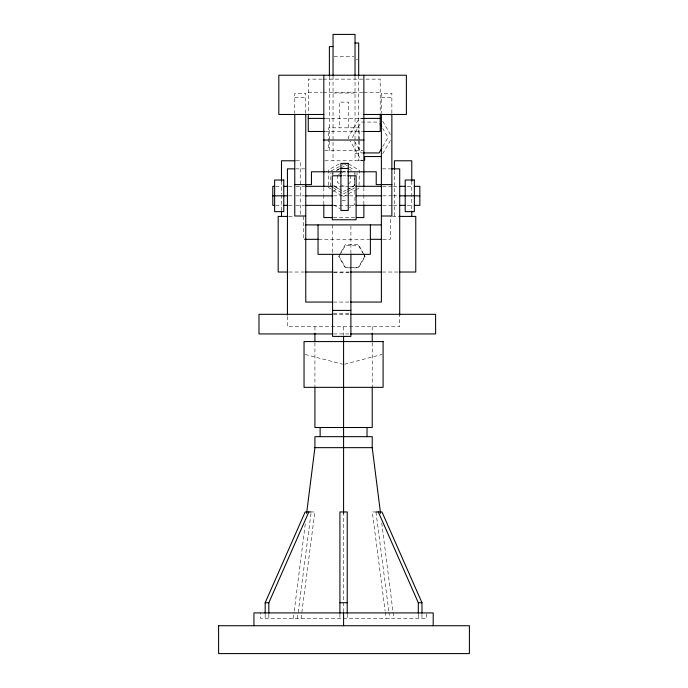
<?xml version="1.0" encoding="UTF-8"?>
<svg xmlns="http://www.w3.org/2000/svg" width="688" height="688" viewBox="0 0 688 688"><rect width="100%" height="100%" fill="white"/><g stroke="black" fill="none" stroke-linecap="round" stroke-linejoin="round"><path stroke-width="0.52" stroke-dasharray="3.44 2.58" d="M343.579 611.959L343.579 515.312M328.288 185.253L328.744 169.609L339.76 163.667M330.61 186.052L330.988 173.178M333.035 174.399L333.104 172.292M337.576 175.053L337.361 182.415L343.622 186.276L346.399 184.78M350.321 175.423L350.106 182.784L347.328 184.281M347.165 189.544L354.578 185.545L354.939 172.929M356.969 175.01L357.038 172.86M293.312 618.409L294.111 612.045M294.249 610.978L305.395 522.957M297.414 618.409L311.174 511.958M301.077 618.409L314.837 511.958L310.83 511.958M352.333 137.497L361.243 122.06L379.071 122.06M382.743 146.578L387.989 137.497L382.743 128.415M382.717 153.811L390.569 140.214M363.47 253.339L364.984 256.641L358.439 267.847L345.359 267.847L338.814 256.641L340.319 253.339M340.827 252.47L345.359 244.627L358.439 244.627L362.972 252.47M364.984 255.953L358.439 267.288L345.359 267.288L338.814 255.953M339.82 254.921L345.359 245.444L358.439 245.444L362.972 253.201M354.578 185.545L354.939 172.507M336.432 170.375L340.139 168.233M341.059 167.7L344.241 166.324M332.734 191.539L338.109 188.435L333.628 185.846M354.939 185.33L349.564 188.435L354.939 191.539L354.939 204.362L349.392 207.57M331.048 171.028L343.329 164.406M336.802 170.297L339.588 168.792M338.496 174.554L341.274 173.058M342.203 172.559L344.052 171.561L346.735 173.213M343.467 191.531L346.245 190.034M343.398 193.939L346.236 192.416M347.182 191.9L354.741 187.824M343.321 196.648L355.584 190.034M356.178 189.716L358.938 188.228L359.454 170.504L348.799 163.925M344.611 364.193L382.064 354.449M334.093 56.614L353.976 56.614M355.945 59.796L357.777 59.796M322.156 79.146L308.258 79.146L308.258 113.167M323.231 79.146L362.791 79.146M365.904 79.146L380.215 79.146L380.215 113.167M308.258 92.235L322.156 92.235M323.231 92.235L362.791 92.235M363.866 92.235L380.215 92.235M333.035 93.018L355.017 93.018M294.774 97.748L305.764 97.748M381.384 97.748L391.859 97.748M325.364 118.405L362.791 118.405M363.359 118.465L359.17 118.465L348.18 137.497L349.753 140.214M325.364 131.485L362.791 131.485M324.865 150.457L362.808 150.457M363.341 152.934L361.243 152.934L353.383 139.311M355.025 153.484L358.689 153.484M362.834 160.201L359.17 160.201L359.17 156.537L350.269 141.126M296.064 160.786L300.235 160.786L300.235 215.353M324.839 160.786L363.866 160.786M295.591 168.852L304.75 168.852M382.399 168.852L390.543 168.852M342.246 171.776L347.001 171.776M342.65 175.801L346.795 175.801M275.647 186.319L281.753 186.319M288.521 186.319L294.937 186.319M296.012 186.319L304.578 186.319M333.474 186.319L348.463 186.319M349.53 186.319L354.888 186.319M382.717 186.319L392.349 186.319M393.424 186.319L397.707 186.319M407.236 186.319L412.318 186.319M288.521 195.839L294.937 195.839M296.012 195.839L304.578 195.839M333.474 195.839L348.463 195.839M349.53 195.839L354.888 195.839M382.717 195.839L392.349 195.839M393.424 195.839L397.707 195.839M341.953 200.26L346.141 200.26M275.647 205.351L281.753 205.351M288.521 205.351L294.937 205.351M296.012 205.351L304.578 205.351M333.474 205.351L348.463 205.351M349.53 205.351L354.888 205.351M382.717 205.351L392.349 205.351M393.424 205.351L397.707 205.351M407.236 205.351L412.318 205.351M288.745 216.419L292.968 216.419M392.53 216.419L398.49 216.419M333.302 217.571L355.429 217.571M318.553 239.321L368.957 239.321M382.906 239.321L390.414 239.321L390.414 216.419M288.926 272.027L303.976 272.027M334.076 272.027L349.126 272.027M382.442 272.027L398.567 272.027M333.603 272.525L348.868 272.525M333.456 302.066L350.502 302.066M333.422 313.436L350.527 313.436M333.534 314.313L350.467 314.313M333.534 333.938L350.467 333.938M376.319 511.958L372.311 511.958L385.108 610.953M305.085 354.449L342.538 364.193M349.392 169.3L351.37 170.443M333.663 204.895L340.139 208.636M344.275 163.899L354.329 170.099M333.628 185.459L341.678 190.43M333.353 187.738L341.575 192.812M328.228 187.334L332.665 190.077M333.551 190.619L341.609 195.598M363.47 254.061L364.984 256.641M382.717 121.183L391.618 136.594M375.975 511.958L388.772 610.953M388.909 612.019L389.735 618.409M385.246 612.019L386.071 618.409M381.754 522.957L393.837 618.409M426.491 613.825L426.491 618.409L260.657 618.409L260.657 612.913M421.976 614.229L421.976 618.409M418.313 614.229L418.313 618.409M411.777 181.116L411.777 211.07M399.702 313.436L399.702 326.757L287.446 326.757L287.446 315.482M394.405 170.418L394.405 216.419M391.859 113.176L391.859 93.284L381.384 93.284L381.384 113.176M372.225 326.757L372.225 332.072M372.225 342.701L372.225 387.344M363.866 187.575L363.866 194.145M363.866 195.074L363.866 203.725M359.609 140.163L359.609 127.822L328.468 127.822L328.468 150.457M359.609 141.195L359.609 150.457M358.689 75.671L358.689 140.163M358.689 140.73L358.689 160.786M355.025 76.11L355.025 160.786M350.897 225.931L350.897 254.336M348.687 127.77L348.687 102.125L339.528 102.125L339.528 127.77M347.234 614.143L347.234 618.409M343.579 326.757L343.579 335.262M339.915 614.143L339.915 618.409M333.044 76.05L333.044 160.786M332.734 172.507L332.734 174.649M332.588 224.899L332.588 254.336M329.38 76.05L329.38 140.163M329.38 141.074L329.38 150.457M323.816 187.575L323.816 194.145M323.816 195.074L323.816 203.725M314.923 326.757L314.923 332.072M314.923 342.701L314.923 387.344M305.764 113.176L305.764 93.284L294.774 93.284L294.774 113.176M303.528 216.419L303.528 239.321M281.478 181.116L281.478 193.956M281.478 195.022L281.478 211.07M268.836 614.229L268.836 618.409M265.172 614.229L265.172 618.409"/><path stroke-width="1.03" d="M253.949 625.736L253.949 612.913L433.199 612.913L433.199 625.736M265.172 613.189L265.172 602.74L305.162 511.958L310.83 511.958M268.836 613.189L268.836 602.74L308.826 511.958M306.599 513.411L314.923 447.656L314.923 436.665L372.225 436.665L372.225 447.656L380.55 513.411M320.126 436.665L320.126 427.506M339.915 613.189L339.915 511.958L347.234 511.958L347.234 613.189M343.579 625.736L343.579 612.913M343.579 514.237L343.579 336.329M367.022 436.665L367.022 427.506M418.313 613.189L418.313 602.74L378.323 511.958M421.976 613.189L421.976 602.74L381.986 511.958L376.319 511.958M381.694 148.393L379.071 152.934L363.341 152.934M355.025 43.009L358.689 43.009L358.689 75.671M333.044 46.578L329.38 46.578L329.38 75.843M323.816 114.475L278.821 114.475L278.821 75.224L406.384 75.224L406.384 114.475L363.866 114.475M308.258 118.405L324.297 118.405M363.866 118.405L380.215 118.405M324.297 131.485L308.258 131.485L308.258 114.217M363.866 131.485L380.215 131.485L380.215 114.217M323.816 140.025L363.866 140.025M381.152 156.537L364.666 156.537L364.666 160.201M295.023 160.786L281.478 160.786L281.478 181.116M340.904 168.474L348.231 168.474M294.567 168.852L287.446 168.852L287.446 315.009M391.558 168.852L399.702 168.852L399.702 315.009M341.73 171.776L311.449 171.776L311.449 184.599L294.774 184.599M347.552 171.776L376.224 171.776L376.224 184.599L391.859 184.599M341.618 175.801L332.295 175.801L332.295 219.764L356.109 219.764L356.109 175.801L347.827 175.801M274.624 186.319L272.792 186.319L272.792 205.351L274.624 205.351M283.783 186.319L287.446 186.319M305.644 186.319L332.407 186.319M355.954 186.319L381.651 186.319M399.848 186.319L405.198 186.319M414.357 186.319L419.852 186.319L419.852 205.351L414.357 205.351M272.792 195.839L287.446 195.839M305.644 195.839L332.407 195.839M355.954 195.839L381.651 195.839M399.848 195.839L419.852 195.839M283.783 205.351L287.446 205.351M305.644 205.351L332.407 205.351M355.954 205.351L381.651 205.351M399.848 205.351L405.198 205.351M305.764 216.006L294.774 216.006L294.774 114.208M381.384 216.006L391.859 216.006L391.859 114.208M287.73 216.419L278.176 216.419L278.176 272.027L287.851 272.027M398.868 216.419L415.767 216.419L415.767 272.027L399.642 272.027M332.244 217.571L323.816 217.571L323.816 204.792M356.487 217.571L363.866 217.571L363.866 204.792M305.764 224.899L381.384 224.899M304.603 239.321L318.553 239.321M370.032 239.321L381.831 239.321M305.051 272.027L333.001 272.027M350.201 272.027L381.367 272.027M332.39 302.066L305.764 302.066L305.764 114.208M350.502 302.066L381.384 302.066L381.384 114.208M332.588 310.4L350.897 310.4M332.476 314.313L258.98 314.313L258.98 333.938L332.476 333.938M350.467 314.313L435.607 314.313L435.607 333.938L350.467 333.938M314.923 447.656L372.225 447.656M265.172 602.74L268.836 602.74M339.915 602.74L347.234 602.74M418.313 602.74L421.976 602.74M380.12 123.874L381.694 126.601M411.777 181.116L411.777 160.786L394.405 160.786L394.405 169.351M411.777 211.07L411.777 216.419M372.225 333.138L372.225 341.644M372.225 387.344L372.225 427.506L314.923 427.506L314.923 387.344M370.368 224.899L370.368 254.336L318.037 254.336L318.037 224.899M363.866 75.224L363.866 186.689M355.025 75.422L355.025 34.4L333.044 34.4L333.044 75.843M350.897 254.207L350.897 336.406L332.588 336.406L332.588 254.207M323.816 75.224L323.816 186.689M314.923 333.138L314.923 341.644M281.478 211.07L281.478 216.419M218.595 625.736L218.595 653.6L469.405 653.6L469.405 625.736L218.595 625.736M348.231 163.4L340.904 163.4L340.904 210.442L348.231 210.442L348.231 163.4M283.783 180.024L274.624 180.024L274.624 211.646L283.783 211.646L283.783 180.024M414.357 180.024L405.198 180.024L405.198 211.646L414.357 211.646L414.357 180.024M383.104 341.575L304.044 341.575L304.044 387.344L383.104 387.344L383.104 341.575"/></g></svg>
